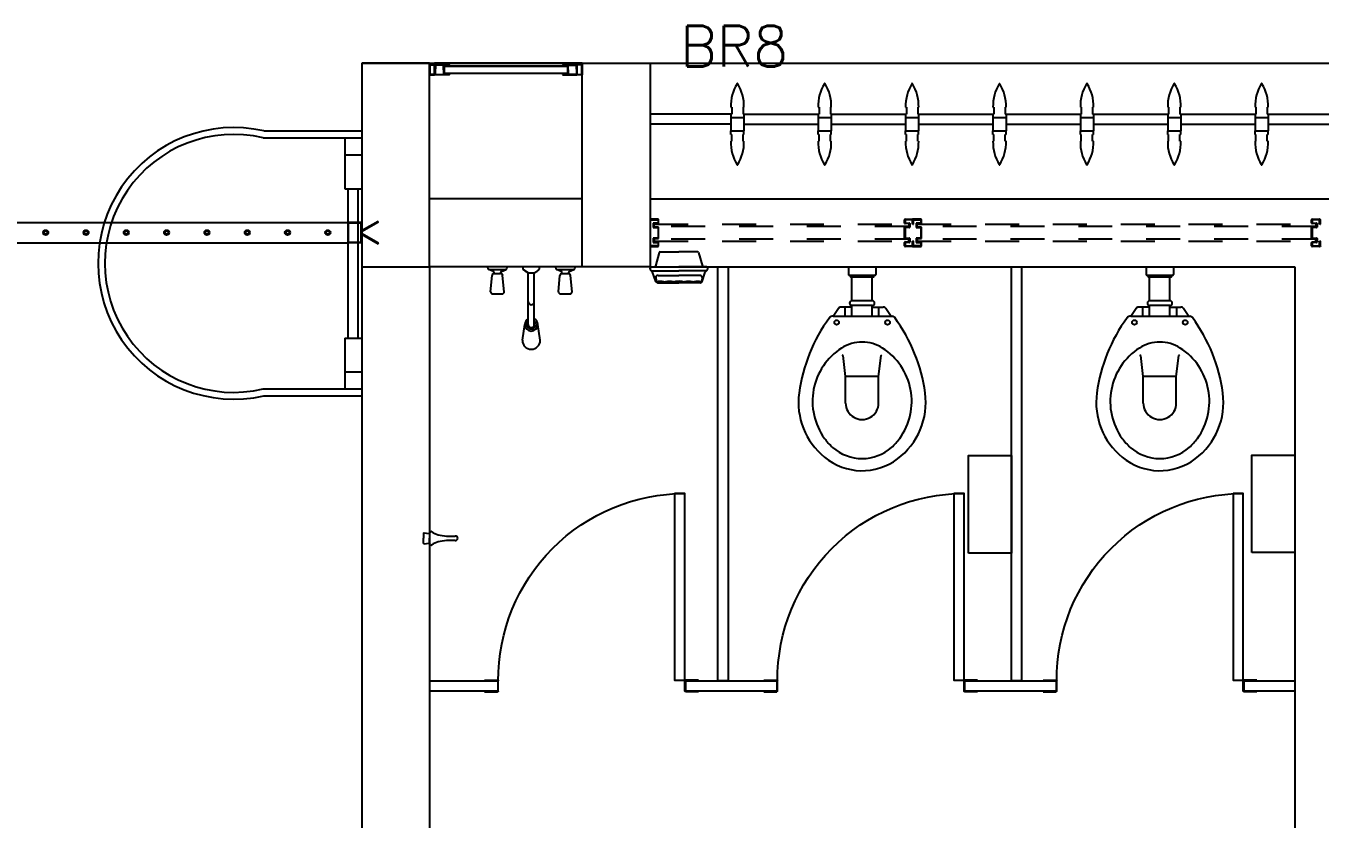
# Model space of a CAD drawing. Header units: millimetres. Extents: x 2128 to 2646, y 1972 to 2207.
# Drawn here: x 2370.822 to 2374.636, y 2141.338 to 2143.675 of the extents above; entities that cross this region are included whole.
import ezdxf

# ---------------------------------------------------------------- set-up
doc = ezdxf.new("R2010")
doc.units = ezdxf.units.MM
doc.linetypes.add('HIDDEN', pattern=[0.375, 0.25, -0.125])
for name, color, linetype in [('AR-ALV', 2, 'Continuous'), ('AR-BRISES', 1, 'Continuous'), ('AR-DIVISÓRIAS', 230, 'Continuous'), ('AR-ESQ', 1, 'Continuous'), ('AR-ESTC', 3, 'Continuous'), ('AR-LOUCAS', 2, 'Continuous'), ('AR-LOUÇAS', 1, 'Continuous'), ('BR-PAINEL', 1, 'Continuous'), ('BR-SUPORTE', 1, 'Continuous'), ('BR-TEXTO', 2, 'Continuous'), ('DT-ESQ-BAGUETE-C', 1, 'Continuous'), ('DT-ESQ-C', 2, 'Continuous'), ('DT-ESQ-PERFIL CADEIRA-C', 2, 'Continuous'), ('DT-ESQ-PERFIL CADEIRA-V', 2, 'Continuous'), ('DT-ESQ-VENEZIANA-C', 1, 'Continuous'), ('DT-ESQ-VENEZIANA-V', 1, 'Continuous'), ('DT-ESQ-VIDRO-PROJ', 32, 'HIDDEN'), ('DT-TXTMOD', 1, 'Continuous'), ('DV- VISTA', 2, 'Continuous'), ('DV-TEXTO', 2, 'Continuous'), ('EQUIPAMENTO', 2, 'Continuous'), ('grapa', 21, 'HIDDEN'), ('ibio', 2, 'Continuous'), ('mov', 1, 'Continuous'), ('PLAT-CONG', 7, 'Continuous'), ('pm1', 2, 'Continuous'), ('pm2', 2, 'Continuous'), ('porta-c', 1, 'Continuous'), ('porta-v', 2, 'Continuous'), ('WC1', 1, 'Continuous'), ('WC2', 1, 'Continuous'), ('WC3', 1, 'Continuous')]:
    doc.layers.add(name, color=color, linetype=linetype)
doc.styles.add('S10', font='simplex.shx', dxfattribs={"height": 0.1})
doc.styles.add('S12', font='simplex.shx', dxfattribs={"width": 1.1, "height": 0.12})

# ---------------------------------------------------------------- blocks, each defined once
blk = doc.blocks.new('CHVR-01P')
at = {"layer": 'WC1'}
for p, q in [((-0.074, 0.12), (-0.0254, 0.1155)), ((-0.0139, 0.1119), (-0.0077, 0.1257)), ((-0.0015, 0.129), (-0.0052, 0.1279)), ((-0.08, 0.114), (-0.08, 0.086)), ((-0.074, 0.08), (-0.0254, 0.0845)), ((-0.02, 0.1096), (-0.0176, 0.1096)), ((-0.02, 0.0904), (-0.0176, 0.0904)), ((-0.0139, 0.0881), (-0.0077, 0.0743)), ((-0.0015, 0.071), (-0.0052, 0.0721)), ((-0.2165, 0.0264), (-0.1704, 0.0189)), ((-0.1704, 0.0088), (-0.1537, 0.0088)), ((-0.1537, 0.0088), (-0.0176, 0.0088)), ((-0.0176, 0.0088), (-0.0133, 0.0174)), ((-0.0131, 0.0178), (-0.0132, 0.0176)), ((-0.0126, 0.0182), (-0.0088, 0.0206)), ((-0.0088, 0.0222), (-0.0088, 0.0206)), ((-0.0068, 0.0242), (0, 0.0242)), ((-0.2165, -0.0264), (-0.1704, -0.0189)), ((-0.1704, -0.0088), (-0.1537, -0.0088)), ((-0.1537, -0.0088), (-0.0176, -0.0088)), ((-0.0176, -0.0088), (-0.0133, -0.0174)), ((-0.0131, -0.0178), (-0.0132, -0.0176)), ((-0.0126, -0.0182), (-0.0088, -0.0206)), ((-0.0088, -0.0206), (-0.0088, -0.0222)), ((-0.0068, -0.0242), (0, -0.0242)), ((-0.0139, -0.0881), (-0.0077, -0.0743)), ((-0.0015, -0.071), (-0.0052, -0.0721)), ((-0.08, -0.086), (-0.08, -0.114)), ((-0.074, -0.08), (-0.0254, -0.0845)), ((-0.02, -0.0904), (-0.0176, -0.0904)), ((-0.02, -0.1096), (-0.0176, -0.1096)), ((-0.0139, -0.1119), (-0.0077, -0.1257)), ((-0.074, -0.12), (-0.0254, -0.1155)), ((-0.0015, -0.129), (-0.0052, -0.1279))]:
    blk.add_line(p, q, dxfattribs=at)
for centre, radius, start, end in [((-0.074, 0.114), 0.006, 90, 180), ((-0.026, 0.1096), 0.006, 0, 84.4007), ((-0.004, 0.1241), 0.004, 107.5303, 155.6127), ((-0.001, 0.1282), 0.001, 0, 122.0054), ((-0.074, 0.086), 0.006, 180, 270), ((-0.026, 0.0904), 0.006, 275.5993, 0), ((-0.0176, 0.1136), 0.004, 270, 335.6127), ((-0.0176, 0.0864), 0.004, 24.3873, 90), ((-0.004, 0.0759), 0.004, 204.3873, 252.4697), ((-0.001, 0.0718), 0.001, 237.9946, 0), ((0, 0.07), 0.000002, 180, 270), ((-0.2165, 0), 0.0264, 90, 270), ((-0.1704, 0), 0.0189, 90, 270), ((-0.1704, 0), 0.0088, 90, 270), ((-0.1704, 0), 0.0189, 27.7177, 90), ((-0.0115, 0.0165), 0.002, 122.7806, 153.4349), ((-0.0068, 0.0222), 0.002, 90, 180), ((-0.1704, 0), 0.0189, 270, 332.2823), ((-0.0115, -0.0165), 0.002, 206.5651, 237.2194), ((-0.0068, -0.0222), 0.002, 180, 270), ((-0.004, -0.0759), 0.004, 107.5303, 155.6127), ((-0.001, -0.0718), 0.001, 0, 122.0054), ((-0.074, -0.086), 0.006, 90, 180), ((-0.074, -0.114), 0.006, 180, 270), ((-0.026, -0.0904), 0.006, 0, 84.4007), ((-0.026, -0.1096), 0.006, 275.5993, 0), ((-0.0176, -0.0864), 0.004, 270, 335.6127), ((-0.0176, -0.1136), 0.004, 24.3873, 90), ((-0.004, -0.1241), 0.004, 204.3873, 252.4697), ((-0.001, -0.1282), 0.001, 237.9946, 0), ((0, -0.13), 0.000002, 180, 270)]:
    blk.add_arc(centre, radius, start, end, dxfattribs=at)
at = {"layer": 'WC2'}
for p, q in [((-0.0077, 0.1257), (-0.0077, 0.0743)), ((-0.02, 0.1096), (-0.02, 0.0904)), ((-0.0176, 0.0088), (-0.0176, -0.0088)), ((-0.0077, -0.0743), (-0.0077, -0.1257)), ((-0.02, -0.0904), (-0.02, -0.1096))]:
    blk.add_line(p, q, dxfattribs=at)
for centre, radius, start, end in [((-0.1704, 0), 0.0132, 41.8103, 318.1897), ((-0.1031, 0), 0.0088, 90, 270)]:
    blk.add_arc(centre, radius, start, end, dxfattribs=at)
blk = doc.blocks.new('pb55-gr-01p')
at = {"layer": 'mov'}
blk.add_arc((0.0015, 0.0172), 0.55, 359.7335, 90, dxfattribs=at)
at = {"layer": 'pm1'}
blk.add_lwpolyline([(0.0315, 0.5673), (0.0315, 0.0172), (0.0015, 0.0172), (0.0015, 0.5673)], close=True, dxfattribs=at)
at = {"layer": 'pm2'}
for p, q in [((-0.0385, 0.0172), (-0.0008, 0.0172)), ((-0.0385, 0.0158), (-0.0385, 0.0172)), ((-0.0008, 0.0158), (-0.0385, 0.0158)), ((0, 0.015), (0, -0.015)), ((0.0015, -0.0152), (0.0015, 0.015)), ((0.5515, -0.0152), (0.5515, 0.015)), ((0.553, 0.015), (0.553, -0.015)), ((0.5915, 0.0172), (0.5537, 0.0172)), ((0.5537, 0.0158), (0.5915, 0.0158)), ((0.5915, 0.0158), (0.5915, 0.0172)), ((-0.001, -0.016), (-0.0385, -0.016)), ((-0.0385, -0.0175), (-0.0385, -0.016)), ((-0.0385, -0.0175), (-0.0008, -0.0175)), ((0.5915, -0.0175), (0.5537, -0.0175)), ((0.554, -0.016), (0.5915, -0.016)), ((0.5915, -0.0175), (0.5915, -0.016))]:
    blk.add_line(p, q, dxfattribs=at)
for centre, radius, start, end in [((-0.0008, 0.015), 0.00225, 0, 90), ((-0.0008, 0.015), 0.00075, 0, 90), ((0.5537, 0.015), 0.00225, 90, 180), ((0.5537, 0.015), 0.00075, 90, 180), ((-0.001, -0.015), 0.001, 270, 0), ((-0.0008, -0.0152), 0.00225, 270, 0), ((0.5537, -0.0152), 0.00225, 180, 270), ((0.554, -0.015), 0.001, 180, 270)]:
    blk.add_arc(centre, radius, start, end, dxfattribs=at)
blk = doc.blocks.new('DV12')
at = {"layer": 'DV- VISTA'}
blk.add_lwpolyline([(0.03, 0.2), (0.03, 0), (0, 0), (0, 0.2)], close=True, dxfattribs=at)
at = {"layer": 'DV-TEXTO', "style": 'S12'}
for tag, p, flags in [('ACABAMENTO', (0.3798, -0.0006), 3), ('CANTONEIRA', (0.5798, -0.0006), 3), ('DIVISÓRIA', (-0.0202, -0.0006), 2), ('TAMANHO', (0.1798, -0.0006), 3)]:
    blk.add_attdef(tag, p, '', height=0.12, rotation=90, dxfattribs=dict(at, flags=flags))
blk = doc.blocks.new('DV9')
at = {"layer": 'DV- VISTA'}
blk.add_lwpolyline([(0.27, -0.03), (0, -0.03), (0, 0), (0.27, 0)], close=True, dxfattribs=at)
at = {"layer": 'DV-TEXTO', "style": 'S12'}
for tag, p, flags in [('DIVISÓRIA', (0.0161, 0.0342), 2), ('TAMANHO', (0.0161, -0.1658), 3), ('ACABAMENTO', (0.0161, -0.3658), 3), ('CANTONEIRA', (0.0161, -0.5658), 3)]:
    blk.add_attdef(tag, p, '', height=0.12, dxfattribs=dict(at, flags=flags))
blk = doc.blocks.new('DV4')
at = {"layer": 'DV- VISTA'}
blk.add_lwpolyline([(0.03, 0), (0.03, -1.22), (0, -1.22), (0, 0)], close=True, dxfattribs=at)
at = {"layer": 'DV-TEXTO', "style": 'S12'}
for tag, p, flags in [('ACABAMENTO', (0.3815, -0.3084), 3), ('CANTONEIRA', (0.5815, -0.3084), 3), ('DIVISÓRIA', (-0.0185, -0.3084), 2), ('TAMANHO', (0.1815, -0.3084), 3)]:
    blk.add_attdef(tag, p, '', height=0.12, rotation=90, dxfattribs=dict(at, flags=flags))
blk = doc.blocks.new('DV3')
at = {"layer": 'DV- VISTA'}
blk.add_lwpolyline([(0.03, 0), (0.03, -0.15), (0, -0.15), (0, 0)], close=True, dxfattribs=at)
at = {"layer": 'DV-TEXTO', "style": 'S12'}
for tag, p, flags in [('ACABAMENTO', (0.3798, -0.2006), 3), ('CANTONEIRA', (0.5798, -0.2006), 3), ('DIVISÓRIA', (-0.0202, -0.2006), 2), ('TAMANHO', (0.1798, -0.2006), 3)]:
    blk.add_attdef(tag, p, '', height=0.12, rotation=90, dxfattribs=dict(at, flags=flags))
blk = doc.blocks.new('EF59-P')
at = {"layer": 'DT-ESQ-VIDRO-PROJ', "ltscale": 0.1}
for points in [[(3.1735, -0.14, 0.414214), (3.175, -0.1385), (3.175, -0.125), (3.1735, -0.125)], [(3.1735, -0.075), (3.175, -0.075), (3.175, -0.0615, 0.414214), (3.1735, -0.06)]]:
    blk.add_lwpolyline(points, format="xyb", dxfattribs=at)
for points in [[(3.2, -0.1285), (3.2, -0.1385, -0.414214), (3.1985, -0.14), (3.1765, -0.14, -0.414214), (3.175, -0.1385), (3.175, -0.125), (3.1765, -0.125), (3.1765, -0.138, 0.414214), (3.177, -0.1385), (3.198, -0.1385, 0.414214), (3.1985, -0.138), (3.1985, -0.1285), (3.1855, -0.1285, -0.414214), (3.184, -0.127), (3.184, -0.117, -0.414214), (3.1855, -0.1155), (3.1985, -0.1155), (3.1985, -0.0845), (3.1855, -0.0845, -0.414214), (3.184, -0.083), (3.184, -0.073, -0.414214), (3.1855, -0.0715), (3.1985, -0.0715), (3.1985, -0.062, 0.414214), (3.198, -0.0615), (3.177, -0.0615, 0.414214), (3.1765, -0.062), (3.1765, -0.075), (3.175, -0.075), (3.175, -0.0615, -0.414214), (3.1765, -0.06), (3.1985, -0.06, -0.414214), (3.2, -0.0615), (3.2, -0.0715, -0.414214), (3.1985, -0.073), (3.1855, -0.073), (3.1855, -0.083), (3.1985, -0.083), (3.1985, -0.083, -0.414214), (3.2, -0.0845), (3.2, -0.1155, -0.414214), (3.1985, -0.117), (3.1985, -0.117), (3.1855, -0.117), (3.1855, -0.127), (3.1985, -0.127, -0.414214)], [(4.35, -0.1285), (4.35, -0.1385, 0.414214), (4.3515, -0.14), (4.3735, -0.14, 0.414214), (4.375, -0.1385), (4.375, -0.125), (4.3735, -0.125), (4.3735, -0.138, -0.414214), (4.373, -0.1385), (4.352, -0.1385, -0.414214), (4.3515, -0.138), (4.3515, -0.1285), (4.3645, -0.1285, 0.414214), (4.366, -0.127), (4.366, -0.117, 0.414214), (4.3645, -0.1155), (4.3515, -0.1155), (4.3515, -0.0845), (4.3645, -0.0845, 0.414214), (4.366, -0.083), (4.366, -0.073, 0.414214), (4.3645, -0.0715), (4.3515, -0.0715), (4.3515, -0.062, -0.414214), (4.352, -0.0615), (4.373, -0.0615, -0.414214), (4.3735, -0.062), (4.3735, -0.075), (4.375, -0.075), (4.375, -0.0615, 0.414214), (4.3735, -0.06), (4.3515, -0.06, 0.414214), (4.35, -0.0615), (4.35, -0.0715, 0.414214), (4.3515, -0.073), (4.3645, -0.073), (4.3645, -0.083), (4.3515, -0.083), (4.3515, -0.083, 0.414214), (4.35, -0.0845), (4.35, -0.1155, 0.414214), (4.3515, -0.117), (4.3515, -0.117), (4.3645, -0.117), (4.3645, -0.127), (4.3515, -0.127, 0.414214)], [(4.4, -0.1285), (4.4, -0.1385, -0.414214), (4.3985, -0.14), (4.3765, -0.14, -0.414214), (4.375, -0.1385), (4.375, -0.125), (4.3765, -0.125), (4.3765, -0.138, 0.414214), (4.377, -0.1385), (4.398, -0.1385, 0.414214), (4.3985, -0.138), (4.3985, -0.1285), (4.3855, -0.1285, -0.414214), (4.384, -0.127), (4.384, -0.117, -0.414214), (4.3855, -0.1155), (4.3985, -0.1155), (4.3985, -0.0845), (4.3855, -0.0845, -0.414214), (4.384, -0.083), (4.384, -0.073, -0.414214), (4.3855, -0.0715), (4.3985, -0.0715), (4.3985, -0.062, 0.414214), (4.398, -0.0615), (4.377, -0.0615, 0.414214), (4.3765, -0.062), (4.3765, -0.075), (4.375, -0.075), (4.375, -0.0615, -0.414214), (4.3765, -0.06), (4.3985, -0.06, -0.414214), (4.4, -0.0615), (4.4, -0.0715, -0.414214), (4.3985, -0.073), (4.3855, -0.073), (4.3855, -0.083), (4.3985, -0.083), (4.3985, -0.083, -0.414214), (4.4, -0.0845), (4.4, -0.1155, -0.414214), (4.3985, -0.117), (4.3985, -0.117), (4.3855, -0.117), (4.3855, -0.127), (4.3985, -0.127, -0.414214)], [(5.125, -0.1285), (5.125, -0.1385, 0.414214), (5.1265, -0.14), (5.1485, -0.14, 0.414214), (5.15, -0.1385), (5.15, -0.125), (5.1485, -0.125), (5.1485, -0.138, -0.414214), (5.148, -0.1385), (5.127, -0.1385, -0.414214), (5.1265, -0.138), (5.1265, -0.1285), (5.1395, -0.1285, 0.414214), (5.141, -0.127), (5.141, -0.117, 0.414214), (5.1395, -0.1155), (5.1265, -0.1155), (5.1265, -0.0845), (5.1395, -0.0845, 0.414214), (5.141, -0.083), (5.141, -0.073, 0.414214), (5.1395, -0.0715), (5.1265, -0.0715), (5.1265, -0.062, -0.414214), (5.127, -0.0615), (5.148, -0.0615, -0.414214), (5.1485, -0.062), (5.1485, -0.075), (5.15, -0.075), (5.15, -0.0615, 0.414214), (5.1485, -0.06), (5.1265, -0.06, 0.414214), (5.125, -0.0615), (5.125, -0.0715, 0.414214), (5.1265, -0.073), (5.1395, -0.073), (5.1395, -0.083), (5.1265, -0.083), (5.1265, -0.083, 0.414214), (5.125, -0.0845), (5.125, -0.1155, 0.414214), (5.1265, -0.117), (5.1265, -0.117), (5.1395, -0.117), (5.1395, -0.127), (5.1265, -0.127, 0.414214)]]:
    blk.add_lwpolyline(points, format="xyb", close=True, dxfattribs=at)
for points in [[(4.3625, -0.081), (4.3625, -0.075), (3.1875, -0.075), (3.1875, -0.081)], [(5.1375, -0.081), (5.1375, -0.075), (4.3875, -0.075), (4.3875, -0.081)], [(4.3625, -0.119), (4.3625, -0.125), (3.1875, -0.125), (3.1875, -0.119)], [(5.1375, -0.119), (5.1375, -0.125), (4.3875, -0.125), (4.3875, -0.119)]]:
    blk.add_lwpolyline(points, close=True, dxfattribs=at)
at = {"layer": 'DT-TXTMOD', "ltscale": 0.1, "style": 'S10', "flags": 3}
for tag, p in [('M01', (0.025, -0.28)), ('M02', (0.3253, -0.28)), ('M03', (0.627, -0.28)), ('M04', (0.9288, -0.28)), ('M05', (1.2306, -0.28)), ('M06', (1.5323, -0.28)), ('M07', (1.8341, -0.28)), ('M08', (2.1359, -0.28)), ('M09', (2.4376, -0.28)), ('M10', (2.7394, -0.28)), ('M11', (3.0412, -0.28)), ('M12', (3.3429, -0.28)), ('M13', (3.6447, -0.28)), ('M14', (3.9464, -0.28)), ('M15', (4.2482, -0.28)), ('M16', (4.55, -0.28)), ('M17', (4.8517, -0.28))]:
    blk.add_attdef(tag, p, '', height=0.1, dxfattribs=at)
blk = doc.blocks.new('BR-MODULO8')
at = {"layer": 'BR-PAINEL'}
for p, q in [((-4.9117, 0.27), (-4.9092, 0.27)), ((-4.9092, 0.27), (-4.9092, 0.25)), ((-4.8758, 0.27), (-4.8758, 0.25)), ((-4.8733, 0.27), (-4.8758, 0.27)), ((-4.6542, 0.27), (-4.6517, 0.27)), ((-4.6517, 0.27), (-4.6517, 0.25)), ((-4.6183, 0.27), (-4.6183, 0.25)), ((-4.6158, 0.27), (-4.6183, 0.27)), ((-4.3967, 0.27), (-4.3942, 0.27)), ((-4.3942, 0.27), (-4.3942, 0.25)), ((-4.3608, 0.27), (-4.3608, 0.25)), ((-4.3583, 0.27), (-4.3608, 0.27)), ((-4.1392, 0.27), (-4.1367, 0.27)), ((-4.1367, 0.27), (-4.1367, 0.25)), ((-4.1033, 0.27), (-4.1033, 0.25)), ((-4.1008, 0.27), (-4.1033, 0.27)), ((-3.8817, 0.27), (-3.8792, 0.27)), ((-3.8792, 0.27), (-3.8792, 0.25)), ((-3.8458, 0.27), (-3.8458, 0.25)), ((-3.8433, 0.27), (-3.8458, 0.27)), ((-3.6242, 0.27), (-3.6217, 0.27)), ((-3.6217, 0.27), (-3.6217, 0.25)), ((-3.5883, 0.27), (-3.5883, 0.25)), ((-3.5858, 0.27), (-3.5883, 0.27)), ((-3.3667, 0.27), (-3.3642, 0.27)), ((-3.3642, 0.27), (-3.3642, 0.25)), ((-3.3308, 0.27), (-3.3308, 0.25)), ((-3.3283, 0.27), (-3.3308, 0.27)), ((-4.9117, 0.25), (-4.9117, 0.24)), ((-4.9117, 0.25), (-4.9092, 0.25)), ((-4.9117, 0.24), (-4.8733, 0.24)), ((-4.9117, 0.24), (-4.9117, 0.2)), ((-4.8733, 0.25), (-4.8758, 0.25)), ((-4.8733, 0.25), (-4.8733, 0.24)), ((-4.8733, 0.24), (-4.8733, 0.2)), ((-4.6542, 0.25), (-4.6542, 0.24)), ((-4.6542, 0.25), (-4.6517, 0.25)), ((-4.6542, 0.24), (-4.6158, 0.24)), ((-4.6542, 0.24), (-4.6542, 0.2)), ((-4.6158, 0.25), (-4.6183, 0.25)), ((-4.6158, 0.25), (-4.6158, 0.24)), ((-4.6158, 0.24), (-4.6158, 0.2)), ((-4.3967, 0.25), (-4.3967, 0.24)), ((-4.3967, 0.25), (-4.3942, 0.25)), ((-4.3967, 0.24), (-4.3583, 0.24)), ((-4.3967, 0.24), (-4.3967, 0.2)), ((-4.3583, 0.25), (-4.3608, 0.25)), ((-4.3583, 0.25), (-4.3583, 0.24)), ((-4.3583, 0.24), (-4.3583, 0.2)), ((-4.1392, 0.25), (-4.1392, 0.24)), ((-4.1392, 0.25), (-4.1367, 0.25)), ((-4.1392, 0.24), (-4.1008, 0.24)), ((-4.1392, 0.24), (-4.1392, 0.2)), ((-4.1008, 0.25), (-4.1033, 0.25)), ((-4.1008, 0.25), (-4.1008, 0.24)), ((-4.1008, 0.24), (-4.1008, 0.2)), ((-3.8817, 0.25), (-3.8817, 0.24)), ((-3.8817, 0.25), (-3.8792, 0.25)), ((-3.8817, 0.24), (-3.8433, 0.24)), ((-3.8817, 0.24), (-3.8817, 0.2)), ((-3.8433, 0.25), (-3.8458, 0.25)), ((-3.8433, 0.25), (-3.8433, 0.24)), ((-3.8433, 0.24), (-3.8433, 0.2)), ((-3.6242, 0.25), (-3.6242, 0.24)), ((-3.6242, 0.25), (-3.6217, 0.25)), ((-3.6242, 0.24), (-3.5858, 0.24)), ((-3.6242, 0.24), (-3.6242, 0.2)), ((-3.5858, 0.25), (-3.5883, 0.25)), ((-3.5858, 0.25), (-3.5858, 0.24)), ((-3.5858, 0.24), (-3.5858, 0.2)), ((-3.3667, 0.25), (-3.3667, 0.24)), ((-3.3667, 0.25), (-3.3642, 0.25)), ((-3.3667, 0.24), (-3.3283, 0.24)), ((-3.3667, 0.24), (-3.3667, 0.2)), ((-3.3283, 0.25), (-3.3308, 0.25)), ((-3.3283, 0.25), (-3.3283, 0.24)), ((-3.3283, 0.24), (-3.3283, 0.2)), ((-4.9117, 0.2), (-4.8733, 0.2)), ((-4.9117, 0.19), (-4.9117, 0.2)), ((-4.8733, 0.19), (-4.8733, 0.2)), ((-4.6542, 0.2), (-4.6158, 0.2)), ((-4.6542, 0.19), (-4.6542, 0.2)), ((-4.6158, 0.19), (-4.6158, 0.2)), ((-4.3967, 0.2), (-4.3583, 0.2)), ((-4.3967, 0.19), (-4.3967, 0.2)), ((-4.3583, 0.19), (-4.3583, 0.2)), ((-4.1392, 0.2), (-4.1008, 0.2)), ((-4.1392, 0.19), (-4.1392, 0.2)), ((-4.1008, 0.19), (-4.1008, 0.2)), ((-3.8817, 0.2), (-3.8433, 0.2)), ((-3.8817, 0.19), (-3.8817, 0.2)), ((-3.8433, 0.19), (-3.8433, 0.2)), ((-3.6242, 0.2), (-3.5858, 0.2)), ((-3.6242, 0.19), (-3.6242, 0.2)), ((-3.5858, 0.19), (-3.5858, 0.2)), ((-3.3667, 0.2), (-3.3283, 0.2)), ((-3.3667, 0.19), (-3.3667, 0.2)), ((-3.3283, 0.19), (-3.3283, 0.2)), ((-4.9117, 0.19), (-4.9092, 0.19)), ((-4.9117, 0.17), (-4.9092, 0.17)), ((-4.9092, 0.17), (-4.9092, 0.19)), ((-4.8733, 0.19), (-4.8758, 0.19)), ((-4.8758, 0.17), (-4.8758, 0.19)), ((-4.8733, 0.17), (-4.8758, 0.17)), ((-4.6542, 0.19), (-4.6517, 0.19)), ((-4.6542, 0.17), (-4.6517, 0.17)), ((-4.6517, 0.17), (-4.6517, 0.19)), ((-4.6158, 0.19), (-4.6183, 0.19)), ((-4.6183, 0.17), (-4.6183, 0.19)), ((-4.6158, 0.17), (-4.6183, 0.17)), ((-4.3967, 0.19), (-4.3942, 0.19)), ((-4.3967, 0.17), (-4.3942, 0.17)), ((-4.3942, 0.17), (-4.3942, 0.19)), ((-4.3583, 0.19), (-4.3608, 0.19)), ((-4.3608, 0.17), (-4.3608, 0.19)), ((-4.3583, 0.17), (-4.3608, 0.17)), ((-4.1392, 0.19), (-4.1367, 0.19)), ((-4.1392, 0.17), (-4.1367, 0.17)), ((-4.1367, 0.17), (-4.1367, 0.19)), ((-4.1008, 0.19), (-4.1033, 0.19)), ((-4.1033, 0.17), (-4.1033, 0.19)), ((-4.1008, 0.17), (-4.1033, 0.17)), ((-3.8817, 0.19), (-3.8792, 0.19)), ((-3.8817, 0.17), (-3.8792, 0.17)), ((-3.8792, 0.17), (-3.8792, 0.19)), ((-3.8433, 0.19), (-3.8458, 0.19)), ((-3.8458, 0.17), (-3.8458, 0.19)), ((-3.8433, 0.17), (-3.8458, 0.17)), ((-3.6242, 0.19), (-3.6217, 0.19)), ((-3.6242, 0.17), (-3.6217, 0.17)), ((-3.6217, 0.17), (-3.6217, 0.19)), ((-3.5858, 0.19), (-3.5883, 0.19)), ((-3.5883, 0.17), (-3.5883, 0.19)), ((-3.5858, 0.17), (-3.5883, 0.17)), ((-3.3667, 0.19), (-3.3642, 0.19)), ((-3.3667, 0.17), (-3.3642, 0.17)), ((-3.3642, 0.17), (-3.3642, 0.19)), ((-3.3283, 0.19), (-3.3308, 0.19)), ((-3.3308, 0.17), (-3.3308, 0.19)), ((-3.3283, 0.17), (-3.3308, 0.17))]:
    blk.add_line(p, q, dxfattribs=at)
for centre, radius, start, end in [((-4.7867, 0.2739), 0.1251, 148.4721, 181.772), ((-4.8925, 0.3387), 0.001, 37.1012, 142.8988), ((-4.9983, 0.2739), 0.1251, 358.228, 31.5279), ((-4.5292, 0.2739), 0.1251, 148.4721, 181.772), ((-4.635, 0.3387), 0.001, 37.1012, 142.8988), ((-4.7408, 0.2739), 0.1251, 358.228, 31.5279), ((-4.2717, 0.2739), 0.1251, 148.4721, 181.772), ((-4.3775, 0.3387), 0.001, 37.1012, 142.8988), ((-4.4833, 0.2739), 0.1251, 358.228, 31.5279), ((-4.0142, 0.2739), 0.1251, 148.4721, 181.772), ((-4.12, 0.3387), 0.001, 37.1012, 142.8988), ((-4.2258, 0.2739), 0.1251, 358.228, 31.5279), ((-3.7567, 0.2739), 0.1251, 148.4721, 181.772), ((-3.8625, 0.3387), 0.001, 37.1012, 142.8988), ((-3.9683, 0.2739), 0.1251, 358.228, 31.5279), ((-3.4992, 0.2739), 0.1251, 148.4721, 181.772), ((-3.605, 0.3387), 0.001, 37.1012, 142.8988), ((-3.7108, 0.2739), 0.1251, 358.228, 31.5279), ((-3.2417, 0.2739), 0.1251, 148.4721, 181.772), ((-3.3475, 0.3387), 0.001, 37.1012, 142.8988), ((-3.4533, 0.2739), 0.1251, 358.228, 31.5279), ((-4.7867, 0.1661), 0.1251, 178.228, 211.5279), ((-4.9983, 0.1661), 0.1251, 328.4721, 1.772), ((-4.5292, 0.1661), 0.1251, 178.228, 211.5279), ((-4.7408, 0.1661), 0.1251, 328.4721, 1.772), ((-4.2717, 0.1661), 0.1251, 178.228, 211.5279), ((-4.4833, 0.1661), 0.1251, 328.4721, 1.772), ((-4.0142, 0.1661), 0.1251, 178.228, 211.5279), ((-4.2258, 0.1661), 0.1251, 328.4721, 1.772), ((-3.7567, 0.1661), 0.1251, 178.228, 211.5279), ((-3.9683, 0.1661), 0.1251, 328.4721, 1.772), ((-3.4992, 0.1661), 0.1251, 178.228, 211.5279), ((-3.7108, 0.1661), 0.1251, 328.4721, 1.772), ((-3.2417, 0.1661), 0.1251, 178.228, 211.5279), ((-3.4533, 0.1661), 0.1251, 328.4721, 1.772), ((-4.8925, 0.1013), 0.001, 217.1012, 322.8988), ((-4.635, 0.1013), 0.001, 217.1012, 322.8988), ((-4.3775, 0.1013), 0.001, 217.1012, 322.8988), ((-4.12, 0.1013), 0.001, 217.1012, 322.8988), ((-3.8625, 0.1013), 0.001, 217.1012, 322.8988), ((-3.605, 0.1013), 0.001, 217.1012, 322.8988), ((-3.3475, 0.1013), 0.001, 217.1012, 322.8988)]:
    blk.add_arc(centre, radius, start, end, dxfattribs=at)
at = {"layer": 'BR-SUPORTE'}
for p, q in [((-4.9117, 0.25), (-5.15, 0.25)), ((-4.8733, 0.25), (-4.6517, 0.25)), ((-4.6158, 0.25), (-4.3942, 0.25)), ((-4.3583, 0.25), (-4.1367, 0.25)), ((-4.1008, 0.25), (-3.8792, 0.25)), ((-3.8433, 0.25), (-3.6217, 0.25)), ((-3.5858, 0.25), (-3.3642, 0.25)), ((-3.3283, 0.25), (-3.1067, 0.25)), ((-4.9117, 0.22), (-5.15, 0.22)), ((-4.8733, 0.22), (-4.6542, 0.22)), ((-4.6158, 0.22), (-4.3967, 0.22)), ((-4.3583, 0.22), (-4.1392, 0.22)), ((-4.1008, 0.22), (-3.8817, 0.22)), ((-3.8433, 0.22), (-3.6242, 0.22)), ((-3.5858, 0.22), (-3.3667, 0.22)), ((-3.3283, 0.22), (-3.1092, 0.22))]:
    blk.add_line(p, q, dxfattribs=at)
blk = doc.blocks.new('BACI-01P')
at = {"layer": 'WC1'}
for p, q in [((0.146, 0.0857), (0.146, 0.0887)), ((0.1191, 0.03), (0.1191, 0.0624)), ((0.1191, 0.03), (0.1139, 0.03)), ((0.1139, 0.0298), (0.1139, -0.0298)), ((0.1191, -0.03), (0.1139, -0.03)), ((0.1191, -0.03), (0.1191, -0.0624)), ((0.146, -0.0857), (0.146, -0.0887))]:
    blk.add_line(p, q, dxfattribs=at)
for centre, radius, start, end in [((0.4364, -0.2936), 0.4837, 97.6805, 126.3454), ((0.3996, -0.0205), 0.2081, 36.8881, 97.6805), ((0.4044, -0.3155), 0.4771, 122.7818, 126.1604), ((0.1551, 0.0887), 0.00909, 126.3358, 180), ((0.4268, 0), 0.174, 320.4767, 36.8881), ((0.1282, 0.0624), 0.00909, 126.1604, 180), ((0.1282, -0.0624), 0.00909, 180, 233.8396), ((0.4044, 0.3155), 0.4771, 233.8396, 237.2182), ((0.1551, -0.0887), 0.00909, 180, 238.9825), ((0.4364, 0.2936), 0.4837, 233.7577, 262.3195), ((0.3996, 0.0205), 0.2081, 262.3195, 320.8979)]:
    blk.add_arc(centre, radius, start, end, dxfattribs=at)
at = {"layer": 'WC2'}
for p, q in [((0.146, -0.0857), (0.146, 0.0857)), ((0, 0.04), (0.023, 0.04)), ((0.025, 0.035), (0.025, 0.038)), ((0.025, -0.035), (0.025, 0.035)), ((0.025, 0.035), (0.028, 0.035)), ((0.03, -0.033), (0.03, 0.033)), ((0.1, 0.03), (0.03, 0.03)), ((0.1, 0.0298), (0.1, -0.0298)), ((0.025, -0.038), (0.025, -0.035)), ((0.025, -0.035), (0.028, -0.035)), ((0.1, -0.03), (0.03, -0.03)), ((0, -0.04), (0.023, -0.04))]:
    blk.add_line(p, q, dxfattribs=at)
for centre, radius, start, end in [((0.3966, -0.0404), 0.1866, 54.2515, 147.3201), ((0.4126, -0.0182), 0.1592, 41.3299, 54.2515), ((0.4333, 0), 0.1317, 0, 41.3299), ((0.023, 0.038), 0.002, 0, 90), ((0.3335, 0), 0.1117, 147.3201, 180), ((0.028, 0.033), 0.002, 0, 90), ((0.107, 0.0298), 0.00697, 0, 180), ((0.3335, 0), 0.1117, 180, 212.6799), ((0.4333, 0), 0.1317, 318.6701, 0), ((0.023, -0.038), 0.002, 270, 0), ((0.028, -0.033), 0.002, 270, 0), ((0.107, -0.0298), 0.00697, 180, 0), ((0.3966, 0.0404), 0.1866, 212.6799, 305.7485), ((0.4126, 0.0182), 0.1592, 305.7485, 318.6701)]:
    blk.add_arc(centre, radius, start, end, dxfattribs=at)
at = {"layer": 'WC3'}
for p, q in [((0.146, 0.0497), (0.1191, 0.0497)), ((0.261, 0.0562), (0.2593, 0.0585)), ((0.3229, 0.0486), (0.261, 0.0562)), ((0.3229, 0.0486), (0.3229, -0.0486)), ((0.4015, 0.0486), (0.3229, 0.0486)), ((0.146, 0.03), (0.1191, 0.03)), ((0.146, -0.03), (0.1191, -0.03)), ((0.146, -0.0497), (0.1191, -0.0497)), ((0.261, -0.0562), (0.2593, -0.0585)), ((0.3229, -0.0486), (0.261, -0.0562)), ((0.4015, -0.0486), (0.3229, -0.0486))]:
    blk.add_line(p, q, dxfattribs=at)
for centre in [(0.1641, 0.075), (0.1641, -0.075)]:
    blk.add_circle(centre, 0.00682, dxfattribs=at)
blk.add_arc((0.4015, 0), 0.0486, 270, 90, dxfattribs=at)
blk = doc.blocks.new('EF01C-P')
at = {"layer": 'DT-ESQ-BAGUETE-C', "ltscale": 0.1}
for points in [[(0.0015, 0.035), (0.015, 0.035), (0.015, 0.0335), (0.0015, 0.0335), (0.0015, 0.005), (0.015, 0.005), (0.015, 0.0035), (0.0015, 0.0035, -0.414214), (0, 0.005), (0, 0.0335, -0.414214)], [(0.4485, 0.035), (0.435, 0.035), (0.435, 0.0335), (0.4485, 0.0335), (0.4485, 0.005), (0.435, 0.005), (0.435, 0.0035), (0.4485, 0.0035, 0.414214), (0.45, 0.005), (0.45, 0.0335, 0.414214)]]:
    blk.add_lwpolyline(points, format="xyb", close=True, dxfattribs=at)
at = {"layer": 'DT-ESQ-PERFIL CADEIRA-C', "ltscale": 0.1}
for points in [[(0.01, 0.0015), (0.01, 0.003), (0.0015, 0.003, 1), (0.0015, 0), (0.015, 0, 0.414214), (0.0165, 0.0015), (0.0165, 0.0335), (0.043, 0.0335)], [(0.043, 0.0065), (0.018, 0.0065), (0.018, 0.0165), (0.0165, 0.0165), (0.0165, 0.0065, 0.414214), (0.018, 0.005), (0.043, 0.005), (0.0565, 0.005, 1), (0.0565, 0.008), (0.043, 0.008), (0.043, 0.02), (0.043, 0.032), (0.0565, 0.032, 1), (0.0565, 0.035), (0.043, 0.035), (0.0165, 0.035, 0.414214), (0.015, 0.0335), (0.015, 0.0015), (0.0015, 0.0015)], [(0.0415, 0.02), (0.0415, 0.032, -0.414214), (0.043, 0.0335), (0.0565, 0.0335)], [(0.0415, 0.02), (0.0415, 0.008, 0.414214), (0.043, 0.0065), (0.0565, 0.0065)], [(0.407, 0.0065), (0.432, 0.0065), (0.432, 0.0165), (0.4335, 0.0165), (0.4335, 0.0065, -0.414214), (0.432, 0.005), (0.407, 0.005), (0.3935, 0.005, -1), (0.3935, 0.008), (0.407, 0.008), (0.407, 0.02), (0.407, 0.032), (0.3935, 0.032, -1), (0.3935, 0.035), (0.407, 0.035), (0.4335, 0.035, -0.414214), (0.435, 0.0335), (0.435, 0.0015), (0.4485, 0.0015)], [(0.4085, 0.02), (0.4085, 0.032, 0.414214), (0.407, 0.0335), (0.3935, 0.0335)], [(0.4085, 0.02), (0.4085, 0.008, -0.414214), (0.407, 0.0065), (0.3935, 0.0065)], [(0.44, 0.0015), (0.44, 0.003), (0.4485, 0.003, -1), (0.4485, 0), (0.435, 0, -0.414214), (0.4335, 0.0015), (0.4335, 0.0335), (0.407, 0.0335)]]:
    blk.add_lwpolyline(points, format="xyb", dxfattribs=at)
at = {"layer": 'DT-ESQ-PERFIL CADEIRA-V', "ltscale": 0.1}
blk.add_line((0.015, 0), (0.435, 0), dxfattribs=at)
at = {"layer": 'DT-ESQ-VENEZIANA-C', "ltscale": 0.1}
for p, q in [((0.043, 0.0105), (0.407, 0.0105)), ((0.043, 0.009), (0.407, 0.009))]:
    blk.add_line(p, q, dxfattribs=at)
at = {"layer": 'DT-ESQ-VENEZIANA-V', "ltscale": 0.1}
blk.add_line((0.043, 0.031), (0.407, 0.031), dxfattribs=at)
at = {"layer": 'DT-TXTMOD', "ltscale": 0.1, "style": 'S10', "flags": 3}
blk.add_attdef('EF01C', (0.0208, -0.14), '', height=0.1, dxfattribs=at)
blk = doc.blocks.new('GR17-P')
at = {"layer": 'DT-ESQ-C'}
for p, q in [((12.36, -0.5423), (12.36, -0.5978)), ((12.3615, -0.5978), (12.3615, -0.5423)), ((12.3978, -0.54), (12.3623, -0.54)), ((12.3623, -0.5415), (12.3978, -0.5415)), ((12.3985, -0.5978), (12.3985, -0.5423)), ((12.4, -0.5423), (12.4, -0.5978)), ((12.3623, -0.5985), (12.3978, -0.5985)), ((12.3978, -0.6), (12.3623, -0.6))]:
    blk.add_line(p, q, dxfattribs=at)
for centre, radius, start, end in [((12.3623, -0.5423), 0.00225, 90, 180), ((12.3623, -0.5423), 0.00075, 90, 180), ((12.3978, -0.5423), 0.00225, 360, 90), ((12.3978, -0.5423), 0.00075, 360, 90), ((12.3623, -0.5978), 0.00225, 180, 270), ((12.3623, -0.5978), 0.00075, 180, 270), ((12.3978, -0.5978), 0.00225, 270, 0), ((12.3978, -0.5978), 0.00075, 270, 0)]:
    blk.add_arc(centre, radius, start, end, dxfattribs=at)
at = {"layer": 'grapa'}
blk.add_line((12.4, -0.565), (12.4, -0.575), dxfattribs=at)
blk.add_lwpolyline([(12.4, -0.575), (12.4486, -0.603), (12.4493, -0.6017), (12.4015, -0.5741), (12.4015, -0.5659), (12.4493, -0.5383), (12.4486, -0.537), (12.4, -0.565)], dxfattribs=at)
at = {"layer": 'porta-c'}
for centre, radius in [((11.4689, -0.57), 0.0075), ((11.4689, -0.57), 0.005), ((11.5876, -0.57), 0.0075), ((11.5876, -0.57), 0.005), ((11.7064, -0.57), 0.0075), ((11.7064, -0.57), 0.005), ((11.8252, -0.57), 0.0075), ((11.8252, -0.57), 0.005), ((11.944, -0.57), 0.0075), ((11.944, -0.57), 0.005), ((12.0628, -0.57), 0.0075), ((12.0628, -0.57), 0.005), ((12.1816, -0.57), 0.0075), ((12.1816, -0.57), 0.005), ((12.3004, -0.57), 0.0075), ((12.3004, -0.57), 0.005)]:
    blk.add_circle(centre, radius, dxfattribs=at)
at = {"layer": 'porta-v'}
for p, q in [((11.357, -0.54), (12.3623, -0.54)), ((11.357, -0.6), (12.3623, -0.6))]:
    blk.add_line(p, q, dxfattribs=at)
blk = doc.blocks.new('A$C34151AAB')
at = {"layer": 'AR-ESQ', "ltscale": 0.25}
blk.add_blockref('GR17-P', (28.416, 36.8428), dxfattribs=at)
blk = doc.blocks.new('CABD-01p')
at = {"layer": 'WC1', "linetype": 'Continuous', "ltscale": 2.5}
for p, q in [((-0.016, 0.0155), (-0.0146, 0.0017)), ((-0.0149, 0), (0, 0)), ((-0.0142, 0.0175), (0, 0.0175)), ((0.0142, 0.0175), (0, 0.0175)), ((0.0149, 0), (0, 0)), ((0.016, 0.0155), (0.0146, 0.0017)), ((-0.0186, -0.0025), (-0.0159, -0.0009)), ((0.0186, -0.0025), (0.0159, -0.0009))]:
    blk.add_line(p, q, dxfattribs=at)
for centre, radius, start, end in [((-0.0142, 0.0157), 0.0018, 91.2466, 185.8606), ((-0.0173, 0.0014), 0.00271, 301.0917, 5.6913), ((0.0142, 0.0157), 0.0018, 354.1394, 88.7534), ((0.0173, 0.0014), 0.0027, 174.0971, 238.7968), ((-0.0172, -0.0049), 0.0027, 121.1387, 218.6898), ((-0.0544, -0.0346), 0.0449, 12.3103, 38.6321), ((-0.1863, -0.0635), 0.18, 356.1294, 12.3598), ((0.1863, -0.0635), 0.18, 167.6402, 183.8706), ((0.0544, -0.0346), 0.0449, 141.3679, 167.6897), ((0.0172, -0.0049), 0.0027, 321.3102, 58.8613), ((0, -0.0762), 0.00675, 176.1474, 269.4678), ((0, -0.0762), 0.00675, 270.5322, 3.8526)]:
    blk.add_arc(centre, radius, start, end, dxfattribs=at)
blk = doc.blocks.new('SBNT-01p')
at = {"layer": 'WC1', "linetype": 'Continuous', "ltscale": 2.5}
for p, q in [((-0.0581, 0.0418), (-0.0694, 0.0022)), ((-0.0552, 0.044), (0, 0.044)), ((0.0552, 0.044), (0, 0.044)), ((0.0581, 0.0418), (0.0694, 0.0022)), ((-0.0851, -0.006), (-0.0851, -0.004)), ((-0.0811, 0), (-0.0723, 0)), ((-0.0791, -0.012), (0, -0.012)), ((-0.0684, -0.043), (-0.0777, -0.016)), ((-0.0723, 0), (0, 0)), ((-0.0682, -0.0311), (-0.0674, -0.0415)), ((-0.0607, -0.026), (0, -0.026)), ((0.0723, 0), (0, 0)), ((0.0791, -0.012), (0, -0.012)), ((0.0607, -0.026), (0, -0.026)), ((0.0682, -0.0311), (0.0674, -0.0415)), ((0.0684, -0.043), (0.0777, -0.016)), ((0.0811, 0), (0.0723, 0)), ((0.0851, -0.006), (0.0851, -0.004)), ((-0.0628, -0.047), (0, -0.047)), ((0.0628, -0.047), (0, -0.047))]:
    blk.add_line(p, q, dxfattribs=at)
for centre, radius, start, end in [((-0.0552, 0.041), 0.00301, 90.1551, 164.1481), ((0.0552, 0.041), 0.00301, 15.8018, 89.8435), ((-0.081, -0.004), 0.00401, 90.1428, 180), ((-0.0723, 0.003), 0.00299, 269.9005, 344.0925), ((0.0723, 0.003), 0.003, 195.9572, 270.1008), ((-0.0791, -0.006), 0.006, 178.1828, 270.0649), ((-0.0853, -0.0186), 0.008, 19.0332, 63.6886), ((-0.0642, -0.0307), 0.004, 111.8465, 186.4416), ((-0.0607, -0.0395), 0.0135, 90.138, 111.9015), ((0.0607, -0.0395), 0.0135, 68.2235, 89.9698), ((0.0642, -0.0307), 0.004, 353.5122, 68.1432), ((0.0853, -0.0186), 0.008, 116.3192, 161.0393), ((0.0791, -0.006), 0.006, 269.9351, 1.8172), ((0.081, -0.004), 0.00401, 360, 89.8536), ((-0.0628, -0.041), 0.00599, 198.9151, 270.0458), ((-0.0614, -0.041), 0.006, 184.2344, 269.98), ((0.0614, -0.041), 0.006, 270.0199, 355.7005), ((0.0628, -0.041), 0.00599, 269.9505, 341.0588)]:
    blk.add_arc(centre, radius, start, end, dxfattribs=at)
at = {"layer": 'WC2', "linetype": 'Continuous', "ltscale": 2.5}
for centre, radius, start, end in [((-0.056, -0.093), 0.05, 76.4972, 101.9921), ((-0.042, -0.0348), 0.00987, 256.368, 283.7343), ((-0.028, -0.093), 0.05, 76.4973, 103.482), ((-0.014, -0.0348), 0.00987, 256.368, 283.7343), ((0.0001, -0.0935), 0.0506, 90.1604, 103.5085), ((-0.0001, -0.0935), 0.0506, 76.5339, 89.8802), ((0.014, -0.0348), 0.00987, 256.368, 283.7343), ((0.028, -0.093), 0.05, 76.4973, 103.482), ((0.042, -0.0348), 0.00987, 256.368, 283.7343), ((0.056, -0.0931), 0.0501, 77.876, 103.4612)]:
    blk.add_arc(centre, radius, start, end, dxfattribs=at)
blk = doc.blocks.new('PPLR-01p')
at = {"layer": 'WC1'}
blk.add_lwpolyline([(-0.1435, 0.126), (0.1435, 0.126), (0.1435, 0), (-0.1435, 0), (-0.1435, 0.126)], dxfattribs=at)
blk = doc.blocks.new('escada tipo marinheiro')
at = {"layer": 'EQUIPAMENTO'}
for p, q in [((-0.3382, 0.0101), (-0.05, 0.0101)), ((-0.05, 0.0101), (-0.05, -0.16)), ((-0.3405, -0.01), (-0.05, -0.01)), ((-0.1, -0.01), (-0.1, -0.16)), ((-0.1, -0.06), (-0.05, -0.06)), ((-0.1, -0.16), (-0.05, -0.16)), ((-0.09, -0.6), (-0.09, -0.16)), ((-0.06, -0.6), (-0.06, -0.16)), ((-0.1, -0.6), (-0.05, -0.6)), ((-0.1, -0.6), (-0.1, -0.75)), ((-0.05, -0.6), (-0.05, -0.77)), ((-0.1, -0.7), (-0.05, -0.7)), ((-0.3405, -0.75), (-0.05, -0.75)), ((-0.3382, -0.77), (-0.05, -0.77))]:
    blk.add_line(p, q, dxfattribs=at)
for radius, start, end in [(0.4, 77.1777, 282.8223), (0.38, 76.8427, 283.1573)]:
    blk.add_arc((-0.427, -0.38), radius, start, end, dxfattribs=at)
blk = doc.blocks.new('A$C201E7DEE')
at = {"layer": 'AR-ESQ', "ltscale": 0.25}
blk.add_blockref('GR17-P', (28.416, 37.4236), dxfattribs=at)

msp = doc.modelspace()

# ---------------------------------------------------------------- linework, layer by layer
at = {"layer": 'AR-ALV'}
for p, q in [((2372.4615, 2143.1651), (2372.0115, 2143.1651)), ((2372.6615, 2143.1651), (2377.8115, 2143.1651)), ((2371.8115, 2142.9651), (2371.8115, 2139.3651)), ((2372.0115, 2142.9651), (2372.0115, 2139.5151)), ((2372.4615, 2142.9651), (2372.0115, 2142.9651)), ((2372.6615, 2142.9651), (2374.5615, 2142.9651)), ((2374.5615, 2142.9651), (2374.5615, 2140.4651))]:
    msp.add_line(p, q, dxfattribs=at)
at = {"layer": 'AR-ESTC'}
for p, q in [((2372.0115, 2143.5651), (2371.8115, 2143.5651)), ((2371.8115, 2143.5651), (2371.8115, 2142.9651)), ((2372.0115, 2142.9651), (2372.0115, 2143.5651)), ((2372.4615, 2143.5651), (2372.6615, 2143.5651)), ((2372.4615, 2142.9651), (2372.4615, 2143.5651)), ((2372.6615, 2143.5651), (2372.6615, 2142.9651)), ((2371.8115, 2142.9651), (2372.0115, 2142.9651)), ((2372.6615, 2142.9651), (2372.4615, 2142.9651))]:
    msp.add_line(p, q, dxfattribs=at)
at = {"layer": 'ibio'}
msp.add_line((2371.8115, 2143.5651), (2438.6615, 2143.5651), dxfattribs=at)

# ---------------------------------------------------------------- block references
at = {"layer": 'AR-BRISES'}
ref = msp.add_blockref('BR-MODULO8', (2377.8115, 2143.1651), dxfattribs=at)
ref.add_attrib('BR', 'BR8', (2372.7499, 2143.5547), dxfattribs={"layer": 'BR-TEXTO', "height": 0.12, "style": 'S12'})
at = {"layer": 'AR-DIVISÓRIAS'}
for name, p in [('DV4', (2372.8615, 2142.9651)), ('DV4', (2373.7265, 2142.9651)), ('DV9', (2372.7655, 2141.7451)), ('DV9', (2373.5885, 2141.7451))]:
    msp.add_blockref(name, p, dxfattribs=at)
at = {"layer": 'AR-DIVISÓRIAS', "xscale": -1}
for p in [(2372.7655, 2141.7301), (2373.5885, 2141.7301), (2374.4115, 2141.7301)]:
    msp.add_blockref('pb55-gr-01p', p, dxfattribs=at)
at = {"layer": 'AR-DIVISÓRIAS', "rotation": 270}
for name, p in [('DV12', (2372.0125, 2141.7451)), ('DV3', (2374.5615, 2141.7451))]:
    msp.add_blockref(name, p, dxfattribs=at)
at = {"layer": 'AR-ESQ', "rotation": 180}
for name, p in [('EF01C-P', (2372.4615, 2143.5651)), ('EF59-P', (2377.8115, 2142.9651))]:
    msp.add_blockref(name, p, dxfattribs=at)
at = {"layer": 'AR-LOUCAS'}
msp.add_blockref('SBNT-01p', (2372.7465, 2142.9651), dxfattribs=at)
at = {"layer": 'AR-LOUCAS', "rotation": 90}
for name, p in [('PPLR-01p', (2373.7265, 2142.2651)), ('PPLR-01p', (2374.5615, 2142.2664)), ('CABD-01p', (2372.0115, 2142.1651))]:
    msp.add_blockref(name, p, dxfattribs=at)
at = {"layer": 'AR-LOUÇAS'}
for name, p, rotation in [('CHVR-01P', (2372.3115, 2142.9651), 90), ('BACI-01P', (2373.2865, 2142.9651), 270), ('BACI-01P', (2374.164, 2142.9651), 270)]:
    msp.add_blockref(name, p, dxfattribs=dict(at, rotation=rotation))
at = {"layer": 'EQUIPAMENTO'}
msp.add_blockref('escada tipo marinheiro', (2371.8615, 2143.3551), dxfattribs=at)
at = {"layer": 'PLAT-CONG'}
for name, p in [('A$C34151AAB', (2330.9954, 2106.793)), ('A$C201E7DEE', (2330.9954, 2106.2122))]:
    msp.add_blockref(name, p, dxfattribs=at)

doc.saveas('drawing.dxf')
